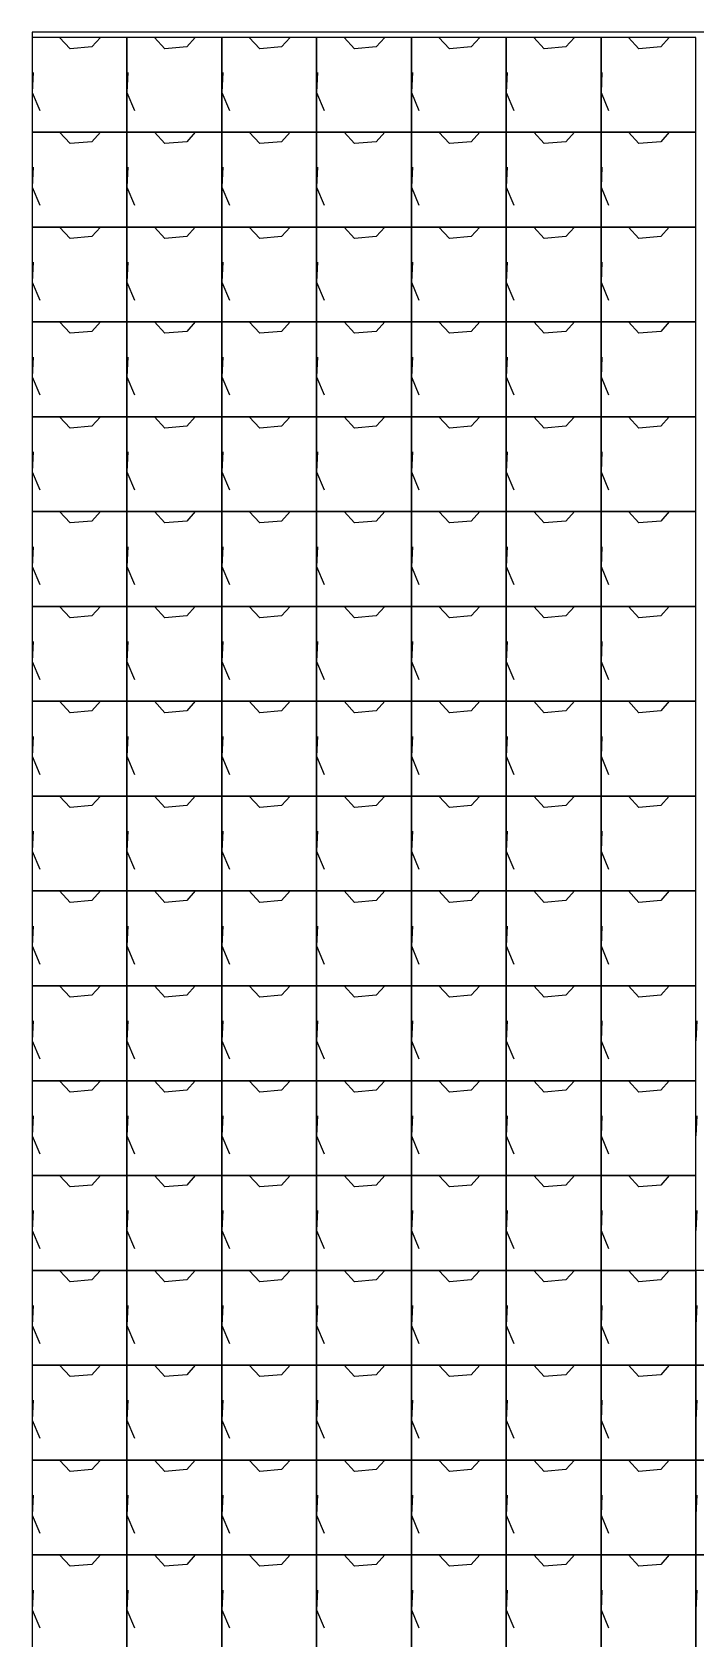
# Model space of a CAD drawing. Header units: inches. Extents: x 0 to 2763, y 0 to 1500.
# Drawn here: x 0 to 177.8, y 1069.7 to 1500 of the extents above; entities that cross this region are included whole.
import ezdxf

# ---------------------------------------------------------------- set-up
doc = ezdxf.new("R2010")
doc.units = ezdxf.units.IN
doc.header["$MEASUREMENT"] = 0

# ---------------------------------------------------------------- blocks, each defined once
blk = doc.blocks.new('*U1')
at = {"color": 254, "true_color": 0xfeeab9}
blk.add_lwpolyline([(-12.7, -12.7), (12.7, -12.7), (12.7, 12.7), (-12.7, 12.7), (-12.7, -12.7)], dxfattribs=at)
blk = doc.blocks.new('*U2')
at = {"color": 0, "linetype": 'ByBlock', "lineweight": -2, "transparency": 16777216}
for p in [(0, 1473.2), (25.4, 1473.2), (50.8, 1473.2), (76.2, 1473.2), (101.6, 1473.2), (127, 1473.2), (152.4, 1473.2), (0, 1447.8), (25.4, 1447.8), (50.8, 1447.8), (76.2, 1447.8), (101.6, 1447.8), (127, 1447.8), (152.4, 1447.8), (0, 1422.4), (25.4, 1422.4), (50.8, 1422.4), (76.2, 1422.4), (101.6, 1422.4), (127, 1422.4), (152.4, 1422.4), (0, 1397), (25.4, 1397), (50.8, 1397), (76.2, 1397), (101.6, 1397), (127, 1397), (152.4, 1397), (0, 1371.6), (25.4, 1371.6), (50.8, 1371.6), (76.2, 1371.6), (101.6, 1371.6), (127, 1371.6), (152.4, 1371.6), (0, 1346.2), (25.4, 1346.2), (50.8, 1346.2), (76.2, 1346.2), (101.6, 1346.2), (127, 1346.2), (152.4, 1346.2), (0, 1320.8), (25.4, 1320.8), (50.8, 1320.8), (76.2, 1320.8), (101.6, 1320.8), (127, 1320.8), (152.4, 1320.8), (0, 1295.4), (25.4, 1295.4), (50.8, 1295.4), (76.2, 1295.4), (101.6, 1295.4), (127, 1295.4), (152.4, 1295.4), (0, 1270), (25.4, 1270), (50.8, 1270), (76.2, 1270), (101.6, 1270), (127, 1270), (152.4, 1270), (0, 1244.6), (25.4, 1244.6), (50.8, 1244.6), (76.2, 1244.6), (101.6, 1244.6), (127, 1244.6), (152.4, 1244.6), (0, 1219.2), (25.4, 1219.2), (50.8, 1219.2), (76.2, 1219.2), (101.6, 1219.2), (127, 1219.2), (152.4, 1219.2), (0, 1193.8), (25.4, 1193.8), (50.8, 1193.8), (76.2, 1193.8), (101.6, 1193.8), (127, 1193.8), (152.4, 1193.8), (0, 1168.4), (25.4, 1168.4), (50.8, 1168.4), (76.2, 1168.4), (101.6, 1168.4), (127, 1168.4), (152.4, 1168.4), (0, 1143), (25.4, 1143), (50.8, 1143), (76.2, 1143), (101.6, 1143), (127, 1143), (152.4, 1143), (177.8, 1143), (0, 1117.6), (25.4, 1117.6), (50.8, 1117.6), (76.2, 1117.6), (101.6, 1117.6), (127, 1117.6), (152.4, 1117.6), (177.8, 1117.6), (0, 1092.2), (25.4, 1092.2), (50.8, 1092.2), (76.2, 1092.2), (101.6, 1092.2), (127, 1092.2), (152.4, 1092.2), (177.8, 1092.2), (0, 1066.8), (25.4, 1066.8), (50.8, 1066.8), (76.2, 1066.8), (101.6, 1066.8), (127, 1066.8), (152.4, 1066.8), (177.8, 1066.8)]:
    blk.add_blockref('*U1', p, dxfattribs=at)

msp = doc.modelspace()

# ---------------------------------------------------------------- linework, layer by layer
at = {"linetype": 'Continuous'}
for p, q in [((10.16, 1495.55), (7.37, 1498.6)), ((18.29, 1498.6), (16, 1496.06)), ((35.56, 1495.55), (32.77, 1498.6)), ((43.69, 1498.6), (41.4, 1496.06)), ((60.96, 1495.55), (58.17, 1498.6)), ((69.09, 1498.6), (66.8, 1496.06)), ((86.36, 1495.55), (83.57, 1498.6)), ((94.49, 1498.6), (92.2, 1496.06)), ((111.76, 1495.55), (108.97, 1498.6)), ((119.89, 1498.6), (117.6, 1496.06)), ((137.16, 1495.55), (134.37, 1498.6)), ((145.29, 1498.6), (143, 1496.06)), ((162.56, 1495.55), (159.77, 1498.6)), ((170.69, 1498.6), (168.4, 1496.06)), ((16, 1496.06), (10.16, 1495.55)), ((41.4, 1496.06), (35.56, 1495.55)), ((66.8, 1496.06), (60.96, 1495.55)), ((92.2, 1496.06), (86.36, 1495.55)), ((117.6, 1496.06), (111.76, 1495.55)), ((143, 1496.06), (137.16, 1495.55)), ((168.4, 1496.06), (162.56, 1495.55)), ((0.25, 1489.2), (0, 1483.87)), ((25.65, 1489.2), (25.4, 1483.87)), ((51.05, 1489.2), (50.8, 1483.87)), ((76.45, 1489.2), (76.2, 1483.87)), ((101.85, 1489.2), (101.6, 1483.87)), ((127.25, 1489.2), (127, 1483.87)), ((152.65, 1489.2), (152.4, 1483.87)), ((0, 1483.87), (2.03, 1479.04)), ((25.4, 1483.87), (27.43, 1479.04)), ((50.8, 1483.87), (52.83, 1479.04)), ((76.2, 1483.87), (78.23, 1479.04)), ((101.6, 1483.87), (103.63, 1479.04)), ((127, 1483.87), (129.03, 1479.04)), ((152.4, 1483.87), (154.43, 1479.04)), ((10.16, 1470.15), (7.37, 1473.2)), ((18.29, 1473.2), (16, 1470.66)), ((35.56, 1470.15), (32.77, 1473.2)), ((43.69, 1473.2), (41.4, 1470.66)), ((60.96, 1470.15), (58.17, 1473.2)), ((69.09, 1473.2), (66.8, 1470.66)), ((86.36, 1470.15), (83.57, 1473.2)), ((94.49, 1473.2), (92.2, 1470.66)), ((111.76, 1470.15), (108.97, 1473.2)), ((119.89, 1473.2), (117.6, 1470.66)), ((137.16, 1470.15), (134.37, 1473.2)), ((145.29, 1473.2), (143, 1470.66)), ((162.56, 1470.15), (159.77, 1473.2)), ((170.69, 1473.2), (168.4, 1470.66)), ((16, 1470.66), (10.16, 1470.15)), ((41.4, 1470.66), (35.56, 1470.15)), ((66.8, 1470.66), (60.96, 1470.15)), ((92.2, 1470.66), (86.36, 1470.15)), ((117.6, 1470.66), (111.76, 1470.15)), ((143, 1470.66), (137.16, 1470.15)), ((168.4, 1470.66), (162.56, 1470.15)), ((0.25, 1463.8), (0, 1458.47)), ((25.65, 1463.8), (25.4, 1458.47)), ((51.05, 1463.8), (50.8, 1458.47)), ((76.45, 1463.8), (76.2, 1458.47)), ((101.85, 1463.8), (101.6, 1458.47)), ((127.25, 1463.8), (127, 1458.47)), ((152.65, 1463.8), (152.4, 1458.47)), ((0, 1458.47), (2.03, 1453.64)), ((25.4, 1458.47), (27.43, 1453.64)), ((50.8, 1458.47), (52.83, 1453.64)), ((76.2, 1458.47), (78.23, 1453.64)), ((101.6, 1458.47), (103.63, 1453.64)), ((127, 1458.47), (129.03, 1453.64)), ((152.4, 1458.47), (154.43, 1453.64)), ((10.16, 1444.75), (7.37, 1447.8)), ((18.29, 1447.8), (16, 1445.26)), ((35.56, 1444.75), (32.77, 1447.8)), ((43.69, 1447.8), (41.4, 1445.26)), ((60.96, 1444.75), (58.17, 1447.8)), ((69.09, 1447.8), (66.8, 1445.26)), ((86.36, 1444.75), (83.57, 1447.8)), ((94.49, 1447.8), (92.2, 1445.26)), ((111.76, 1444.75), (108.97, 1447.8)), ((119.89, 1447.8), (117.6, 1445.26)), ((137.16, 1444.75), (134.37, 1447.8)), ((145.29, 1447.8), (143, 1445.26)), ((162.56, 1444.75), (159.77, 1447.8)), ((170.69, 1447.8), (168.4, 1445.26)), ((16, 1445.26), (10.16, 1444.75)), ((41.4, 1445.26), (35.56, 1444.75)), ((66.8, 1445.26), (60.96, 1444.75)), ((92.2, 1445.26), (86.36, 1444.75)), ((117.6, 1445.26), (111.76, 1444.75)), ((143, 1445.26), (137.16, 1444.75)), ((168.4, 1445.26), (162.56, 1444.75)), ((0.25, 1438.4), (0, 1433.07)), ((25.65, 1438.4), (25.4, 1433.07)), ((51.05, 1438.4), (50.8, 1433.07)), ((76.45, 1438.4), (76.2, 1433.07)), ((101.85, 1438.4), (101.6, 1433.07)), ((127.25, 1438.4), (127, 1433.07)), ((152.65, 1438.4), (152.4, 1433.07)), ((0, 1433.07), (2.03, 1428.24)), ((25.4, 1433.07), (27.43, 1428.24)), ((50.8, 1433.07), (52.83, 1428.24)), ((76.2, 1433.07), (78.23, 1428.24)), ((101.6, 1433.07), (103.63, 1428.24)), ((127, 1433.07), (129.03, 1428.24)), ((152.4, 1433.07), (154.43, 1428.24)), ((10.16, 1419.35), (7.37, 1422.4)), ((18.29, 1422.4), (16, 1419.86)), ((35.56, 1419.35), (32.77, 1422.4)), ((43.69, 1422.4), (41.4, 1419.86)), ((60.96, 1419.35), (58.17, 1422.4)), ((69.09, 1422.4), (66.8, 1419.86)), ((86.36, 1419.35), (83.57, 1422.4)), ((94.49, 1422.4), (92.2, 1419.86)), ((111.76, 1419.35), (108.97, 1422.4)), ((119.89, 1422.4), (117.6, 1419.86)), ((137.16, 1419.35), (134.37, 1422.4)), ((145.29, 1422.4), (143, 1419.86)), ((162.56, 1419.35), (159.77, 1422.4)), ((170.69, 1422.4), (168.4, 1419.86)), ((16, 1419.86), (10.16, 1419.35)), ((41.4, 1419.86), (35.56, 1419.35)), ((66.8, 1419.86), (60.96, 1419.35)), ((92.2, 1419.86), (86.36, 1419.35)), ((117.6, 1419.86), (111.76, 1419.35)), ((143, 1419.86), (137.16, 1419.35)), ((168.4, 1419.86), (162.56, 1419.35)), ((0.25, 1413), (0, 1407.67)), ((25.65, 1413), (25.4, 1407.67)), ((51.05, 1413), (50.8, 1407.67)), ((76.45, 1413), (76.2, 1407.67)), ((101.85, 1413), (101.6, 1407.67)), ((127.25, 1413), (127, 1407.67)), ((152.65, 1413), (152.4, 1407.67)), ((0, 1407.67), (2.03, 1402.84)), ((25.4, 1407.67), (27.43, 1402.84)), ((50.8, 1407.67), (52.83, 1402.84)), ((76.2, 1407.67), (78.23, 1402.84)), ((101.6, 1407.67), (103.63, 1402.84)), ((127, 1407.67), (129.03, 1402.84)), ((152.4, 1407.67), (154.43, 1402.84)), ((10.16, 1393.95), (7.37, 1397)), ((16, 1394.46), (10.16, 1393.95)), ((18.29, 1397), (16, 1394.46)), ((35.56, 1393.95), (32.77, 1397)), ((41.4, 1394.46), (35.56, 1393.95)), ((43.69, 1397), (41.4, 1394.46)), ((60.96, 1393.95), (58.17, 1397)), ((66.8, 1394.46), (60.96, 1393.95)), ((69.09, 1397), (66.8, 1394.46)), ((86.36, 1393.95), (83.57, 1397)), ((92.2, 1394.46), (86.36, 1393.95)), ((94.49, 1397), (92.2, 1394.46)), ((111.76, 1393.95), (108.97, 1397)), ((117.6, 1394.46), (111.76, 1393.95)), ((119.89, 1397), (117.6, 1394.46)), ((137.16, 1393.95), (134.37, 1397)), ((143, 1394.46), (137.16, 1393.95)), ((145.29, 1397), (143, 1394.46)), ((162.56, 1393.95), (159.77, 1397)), ((168.4, 1394.46), (162.56, 1393.95)), ((170.69, 1397), (168.4, 1394.46)), ((0.25, 1387.6), (0, 1382.27)), ((25.65, 1387.6), (25.4, 1382.27)), ((51.05, 1387.6), (50.8, 1382.27)), ((76.45, 1387.6), (76.2, 1382.27)), ((101.85, 1387.6), (101.6, 1382.27)), ((127.25, 1387.6), (127, 1382.27)), ((152.65, 1387.6), (152.4, 1382.27)), ((0, 1382.27), (2.03, 1377.44)), ((25.4, 1382.27), (27.43, 1377.44)), ((50.8, 1382.27), (52.83, 1377.44)), ((76.2, 1382.27), (78.23, 1377.44)), ((101.6, 1382.27), (103.63, 1377.44)), ((127, 1382.27), (129.03, 1377.44)), ((152.4, 1382.27), (154.43, 1377.44)), ((10.16, 1368.55), (7.37, 1371.6)), ((16, 1369.06), (10.16, 1368.55)), ((18.29, 1371.6), (16, 1369.06)), ((35.56, 1368.55), (32.77, 1371.6)), ((41.4, 1369.06), (35.56, 1368.55)), ((43.69, 1371.6), (41.4, 1369.06)), ((60.96, 1368.55), (58.17, 1371.6)), ((66.8, 1369.06), (60.96, 1368.55)), ((69.09, 1371.6), (66.8, 1369.06)), ((86.36, 1368.55), (83.57, 1371.6)), ((92.2, 1369.06), (86.36, 1368.55)), ((94.49, 1371.6), (92.2, 1369.06)), ((111.76, 1368.55), (108.97, 1371.6)), ((117.6, 1369.06), (111.76, 1368.55)), ((119.89, 1371.6), (117.6, 1369.06)), ((137.16, 1368.55), (134.37, 1371.6)), ((143, 1369.06), (137.16, 1368.55)), ((145.29, 1371.6), (143, 1369.06)), ((162.56, 1368.55), (159.77, 1371.6)), ((168.4, 1369.06), (162.56, 1368.55)), ((170.69, 1371.6), (168.4, 1369.06)), ((0.25, 1362.2), (0, 1356.87)), ((25.65, 1362.2), (25.4, 1356.87)), ((51.05, 1362.2), (50.8, 1356.87)), ((76.45, 1362.2), (76.2, 1356.87)), ((101.85, 1362.2), (101.6, 1356.87)), ((127.25, 1362.2), (127, 1356.87)), ((152.65, 1362.2), (152.4, 1356.87)), ((0, 1356.87), (2.03, 1352.04)), ((25.4, 1356.87), (27.43, 1352.04)), ((50.8, 1356.87), (52.83, 1352.04)), ((76.2, 1356.87), (78.23, 1352.04)), ((101.6, 1356.87), (103.63, 1352.04)), ((127, 1356.87), (129.03, 1352.04)), ((152.4, 1356.87), (154.43, 1352.04)), ((10.16, 1343.15), (7.37, 1346.2)), ((16, 1343.66), (10.16, 1343.15)), ((18.29, 1346.2), (16, 1343.66)), ((35.56, 1343.15), (32.77, 1346.2)), ((41.4, 1343.66), (35.56, 1343.15)), ((43.69, 1346.2), (41.4, 1343.66)), ((60.96, 1343.15), (58.17, 1346.2)), ((66.8, 1343.66), (60.96, 1343.15)), ((69.09, 1346.2), (66.8, 1343.66)), ((86.36, 1343.15), (83.57, 1346.2)), ((92.2, 1343.66), (86.36, 1343.15)), ((94.49, 1346.2), (92.2, 1343.66)), ((111.76, 1343.15), (108.97, 1346.2)), ((117.6, 1343.66), (111.76, 1343.15)), ((119.89, 1346.2), (117.6, 1343.66)), ((137.16, 1343.15), (134.37, 1346.2)), ((143, 1343.66), (137.16, 1343.15)), ((145.29, 1346.2), (143, 1343.66)), ((162.56, 1343.15), (159.77, 1346.2)), ((168.4, 1343.66), (162.56, 1343.15)), ((170.69, 1346.2), (168.4, 1343.66)), ((0.25, 1336.8), (0, 1331.47)), ((25.65, 1336.8), (25.4, 1331.47)), ((51.05, 1336.8), (50.8, 1331.47)), ((76.45, 1336.8), (76.2, 1331.47)), ((101.85, 1336.8), (101.6, 1331.47)), ((127.25, 1336.8), (127, 1331.47)), ((152.65, 1336.8), (152.4, 1331.47)), ((0, 1331.47), (2.03, 1326.64)), ((25.4, 1331.47), (27.43, 1326.64)), ((50.8, 1331.47), (52.83, 1326.64)), ((76.2, 1331.47), (78.23, 1326.64)), ((101.6, 1331.47), (103.63, 1326.64)), ((127, 1331.47), (129.03, 1326.64)), ((152.4, 1331.47), (154.43, 1326.64)), ((10.16, 1317.75), (7.37, 1320.8)), ((16, 1318.26), (10.16, 1317.75)), ((18.29, 1320.8), (16, 1318.26)), ((35.56, 1317.75), (32.77, 1320.8)), ((41.4, 1318.26), (35.56, 1317.75)), ((43.69, 1320.8), (41.4, 1318.26)), ((60.96, 1317.75), (58.17, 1320.8)), ((66.8, 1318.26), (60.96, 1317.75)), ((69.09, 1320.8), (66.8, 1318.26)), ((86.36, 1317.75), (83.57, 1320.8)), ((92.2, 1318.26), (86.36, 1317.75)), ((94.49, 1320.8), (92.2, 1318.26)), ((111.76, 1317.75), (108.97, 1320.8)), ((117.6, 1318.26), (111.76, 1317.75)), ((119.89, 1320.8), (117.6, 1318.26)), ((137.16, 1317.75), (134.37, 1320.8)), ((143, 1318.26), (137.16, 1317.75)), ((145.29, 1320.8), (143, 1318.26)), ((162.56, 1317.75), (159.77, 1320.8)), ((168.4, 1318.26), (162.56, 1317.75)), ((170.69, 1320.8), (168.4, 1318.26)), ((0.25, 1311.4), (0, 1306.07)), ((25.65, 1311.4), (25.4, 1306.07)), ((51.05, 1311.4), (50.8, 1306.07)), ((76.45, 1311.4), (76.2, 1306.07)), ((101.85, 1311.4), (101.6, 1306.07)), ((127.25, 1311.4), (127, 1306.07)), ((152.65, 1311.4), (152.4, 1306.07)), ((0, 1306.07), (2.03, 1301.24)), ((25.4, 1306.07), (27.43, 1301.24)), ((50.8, 1306.07), (52.83, 1301.24)), ((76.2, 1306.07), (78.23, 1301.24)), ((101.6, 1306.07), (103.63, 1301.24)), ((127, 1306.07), (129.03, 1301.24)), ((152.4, 1306.07), (154.43, 1301.24)), ((10.16, 1292.35), (7.37, 1295.4)), ((18.29, 1295.4), (16, 1292.86)), ((35.56, 1292.35), (32.77, 1295.4)), ((43.69, 1295.4), (41.4, 1292.86)), ((60.96, 1292.35), (58.17, 1295.4)), ((69.09, 1295.4), (66.8, 1292.86)), ((86.36, 1292.35), (83.57, 1295.4)), ((94.49, 1295.4), (92.2, 1292.86)), ((111.76, 1292.35), (108.97, 1295.4)), ((119.89, 1295.4), (117.6, 1292.86)), ((137.16, 1292.35), (134.37, 1295.4)), ((145.29, 1295.4), (143, 1292.86)), ((162.56, 1292.35), (159.77, 1295.4)), ((170.69, 1295.4), (168.4, 1292.86)), ((16, 1292.86), (10.16, 1292.35)), ((41.4, 1292.86), (35.56, 1292.35)), ((66.8, 1292.86), (60.96, 1292.35)), ((92.2, 1292.86), (86.36, 1292.35)), ((117.6, 1292.86), (111.76, 1292.35)), ((143, 1292.86), (137.16, 1292.35)), ((168.4, 1292.86), (162.56, 1292.35)), ((0.25, 1286), (0, 1280.67)), ((25.65, 1286), (25.4, 1280.67)), ((51.05, 1286), (50.8, 1280.67)), ((76.45, 1286), (76.2, 1280.67)), ((101.85, 1286), (101.6, 1280.67)), ((127.25, 1286), (127, 1280.67)), ((152.65, 1286), (152.4, 1280.67)), ((0, 1280.67), (2.03, 1275.84)), ((25.4, 1280.67), (27.43, 1275.84)), ((50.8, 1280.67), (52.83, 1275.84)), ((76.2, 1280.67), (78.23, 1275.84)), ((101.6, 1280.67), (103.63, 1275.84)), ((127, 1280.67), (129.03, 1275.84)), ((152.4, 1280.67), (154.43, 1275.84)), ((10.16, 1266.95), (7.37, 1270)), ((18.29, 1270), (16, 1267.46)), ((35.56, 1266.95), (32.77, 1270)), ((43.69, 1270), (41.4, 1267.46)), ((60.96, 1266.95), (58.17, 1270)), ((69.09, 1270), (66.8, 1267.46)), ((86.36, 1266.95), (83.57, 1270)), ((94.49, 1270), (92.2, 1267.46)), ((111.76, 1266.95), (108.97, 1270)), ((119.89, 1270), (117.6, 1267.46)), ((137.16, 1266.95), (134.37, 1270)), ((145.29, 1270), (143, 1267.46)), ((162.56, 1266.95), (159.77, 1270)), ((170.69, 1270), (168.4, 1267.46)), ((16, 1267.46), (10.16, 1266.95)), ((41.4, 1267.46), (35.56, 1266.95)), ((66.8, 1267.46), (60.96, 1266.95)), ((92.2, 1267.46), (86.36, 1266.95)), ((117.6, 1267.46), (111.76, 1266.95)), ((143, 1267.46), (137.16, 1266.95)), ((168.4, 1267.46), (162.56, 1266.95)), ((0.25, 1260.6), (0, 1255.27)), ((25.65, 1260.6), (25.4, 1255.27)), ((51.05, 1260.6), (50.8, 1255.27)), ((76.45, 1260.6), (76.2, 1255.27)), ((101.85, 1260.6), (101.6, 1255.27)), ((127.25, 1260.6), (127, 1255.27)), ((152.65, 1260.6), (152.4, 1255.27)), ((0, 1255.27), (2.03, 1250.44)), ((25.4, 1255.27), (27.43, 1250.44)), ((50.8, 1255.27), (52.83, 1250.44)), ((76.2, 1255.27), (78.23, 1250.44)), ((101.6, 1255.27), (103.63, 1250.44)), ((127, 1255.27), (129.03, 1250.44)), ((152.4, 1255.27), (154.43, 1250.44)), ((10.16, 1241.55), (7.37, 1244.6)), ((18.29, 1244.6), (16, 1242.06)), ((35.56, 1241.55), (32.77, 1244.6)), ((43.69, 1244.6), (41.4, 1242.06)), ((60.96, 1241.55), (58.17, 1244.6)), ((69.09, 1244.6), (66.8, 1242.06)), ((86.36, 1241.55), (83.57, 1244.6)), ((94.49, 1244.6), (92.2, 1242.06)), ((111.76, 1241.55), (108.97, 1244.6)), ((119.89, 1244.6), (117.6, 1242.06)), ((137.16, 1241.55), (134.37, 1244.6)), ((145.29, 1244.6), (143, 1242.06)), ((162.56, 1241.55), (159.77, 1244.6)), ((170.69, 1244.6), (168.4, 1242.06)), ((16, 1242.06), (10.16, 1241.55)), ((41.4, 1242.06), (35.56, 1241.55)), ((66.8, 1242.06), (60.96, 1241.55)), ((92.2, 1242.06), (86.36, 1241.55)), ((117.6, 1242.06), (111.76, 1241.55)), ((143, 1242.06), (137.16, 1241.55)), ((168.4, 1242.06), (162.56, 1241.55)), ((0.25, 1235.2), (0, 1229.87)), ((25.65, 1235.2), (25.4, 1229.87)), ((51.05, 1235.2), (50.8, 1229.87)), ((76.45, 1235.2), (76.2, 1229.87)), ((101.85, 1235.2), (101.6, 1229.87)), ((127.25, 1235.2), (127, 1229.87)), ((152.65, 1235.2), (152.4, 1229.87)), ((178.05, 1235.2), (177.8, 1229.87)), ((0, 1229.87), (2.03, 1225.04)), ((25.4, 1229.87), (27.43, 1225.04)), ((50.8, 1229.87), (52.83, 1225.04)), ((76.2, 1229.87), (78.23, 1225.04)), ((101.6, 1229.87), (103.63, 1225.04)), ((127, 1229.87), (129.03, 1225.04)), ((152.4, 1229.87), (154.43, 1225.04)), ((10.16, 1216.15), (7.37, 1219.2)), ((18.29, 1219.2), (16, 1216.66)), ((35.56, 1216.15), (32.77, 1219.2)), ((43.69, 1219.2), (41.4, 1216.66)), ((60.96, 1216.15), (58.17, 1219.2)), ((69.09, 1219.2), (66.8, 1216.66)), ((86.36, 1216.15), (83.57, 1219.2)), ((94.49, 1219.2), (92.2, 1216.66)), ((111.76, 1216.15), (108.97, 1219.2)), ((119.89, 1219.2), (117.6, 1216.66)), ((137.16, 1216.15), (134.37, 1219.2)), ((145.29, 1219.2), (143, 1216.66)), ((162.56, 1216.15), (159.77, 1219.2)), ((170.69, 1219.2), (168.4, 1216.66)), ((16, 1216.66), (10.16, 1216.15)), ((41.4, 1216.66), (35.56, 1216.15)), ((66.8, 1216.66), (60.96, 1216.15)), ((92.2, 1216.66), (86.36, 1216.15)), ((117.6, 1216.66), (111.76, 1216.15)), ((143, 1216.66), (137.16, 1216.15)), ((168.4, 1216.66), (162.56, 1216.15)), ((0.25, 1209.8), (0, 1204.47)), ((25.65, 1209.8), (25.4, 1204.47)), ((51.05, 1209.8), (50.8, 1204.47)), ((76.45, 1209.8), (76.2, 1204.47)), ((101.85, 1209.8), (101.6, 1204.47)), ((127.25, 1209.8), (127, 1204.47)), ((152.65, 1209.8), (152.4, 1204.47)), ((178.05, 1209.8), (177.8, 1204.47)), ((0, 1204.47), (2.03, 1199.64)), ((25.4, 1204.47), (27.43, 1199.64)), ((50.8, 1204.47), (52.83, 1199.64)), ((76.2, 1204.47), (78.23, 1199.64)), ((101.6, 1204.47), (103.63, 1199.64)), ((127, 1204.47), (129.03, 1199.64)), ((152.4, 1204.47), (154.43, 1199.64)), ((10.16, 1190.75), (7.37, 1193.8)), ((18.29, 1193.8), (16, 1191.26)), ((35.56, 1190.75), (32.77, 1193.8)), ((43.69, 1193.8), (41.4, 1191.26)), ((60.96, 1190.75), (58.17, 1193.8)), ((69.09, 1193.8), (66.8, 1191.26)), ((86.36, 1190.75), (83.57, 1193.8)), ((94.49, 1193.8), (92.2, 1191.26)), ((111.76, 1190.75), (108.97, 1193.8)), ((119.89, 1193.8), (117.6, 1191.26)), ((137.16, 1190.75), (134.37, 1193.8)), ((145.29, 1193.8), (143, 1191.26)), ((162.56, 1190.75), (159.77, 1193.8)), ((170.69, 1193.8), (168.4, 1191.26)), ((16, 1191.26), (10.16, 1190.75)), ((41.4, 1191.26), (35.56, 1190.75)), ((66.8, 1191.26), (60.96, 1190.75)), ((92.2, 1191.26), (86.36, 1190.75)), ((117.6, 1191.26), (111.76, 1190.75)), ((143, 1191.26), (137.16, 1190.75)), ((168.4, 1191.26), (162.56, 1190.75)), ((0.25, 1184.4), (0, 1179.07)), ((25.65, 1184.4), (25.4, 1179.07)), ((51.05, 1184.4), (50.8, 1179.07)), ((76.45, 1184.4), (76.2, 1179.07)), ((101.85, 1184.4), (101.6, 1179.07)), ((127.25, 1184.4), (127, 1179.07)), ((152.65, 1184.4), (152.4, 1179.07)), ((178.05, 1184.4), (177.8, 1179.07)), ((0, 1179.07), (2.03, 1174.24)), ((25.4, 1179.07), (27.43, 1174.24)), ((50.8, 1179.07), (52.83, 1174.24)), ((76.2, 1179.07), (78.23, 1174.24)), ((101.6, 1179.07), (103.63, 1174.24)), ((127, 1179.07), (129.03, 1174.24)), ((152.4, 1179.07), (154.43, 1174.24)), ((10.16, 1165.35), (7.37, 1168.4)), ((18.29, 1168.4), (16, 1165.86)), ((35.56, 1165.35), (32.77, 1168.4)), ((43.69, 1168.4), (41.4, 1165.86)), ((60.96, 1165.35), (58.17, 1168.4)), ((69.09, 1168.4), (66.8, 1165.86)), ((86.36, 1165.35), (83.57, 1168.4)), ((94.49, 1168.4), (92.2, 1165.86)), ((111.76, 1165.35), (108.97, 1168.4)), ((119.89, 1168.4), (117.6, 1165.86)), ((137.16, 1165.35), (134.37, 1168.4)), ((145.29, 1168.4), (143, 1165.86)), ((162.56, 1165.35), (159.77, 1168.4)), ((170.69, 1168.4), (168.4, 1165.86)), ((16, 1165.86), (10.16, 1165.35)), ((41.4, 1165.86), (35.56, 1165.35)), ((66.8, 1165.86), (60.96, 1165.35)), ((92.2, 1165.86), (86.36, 1165.35)), ((117.6, 1165.86), (111.76, 1165.35)), ((143, 1165.86), (137.16, 1165.35)), ((168.4, 1165.86), (162.56, 1165.35)), ((0.25, 1159), (0, 1153.67)), ((25.65, 1159), (25.4, 1153.67)), ((51.05, 1159), (50.8, 1153.67)), ((76.45, 1159), (76.2, 1153.67)), ((101.85, 1159), (101.6, 1153.67)), ((127.25, 1159), (127, 1153.67)), ((152.65, 1159), (152.4, 1153.67)), ((178.05, 1159), (177.8, 1153.67)), ((0, 1153.67), (2.03, 1148.84)), ((25.4, 1153.67), (27.43, 1148.84)), ((50.8, 1153.67), (52.83, 1148.84)), ((76.2, 1153.67), (78.23, 1148.84)), ((101.6, 1153.67), (103.63, 1148.84)), ((127, 1153.67), (129.03, 1148.84)), ((152.4, 1153.67), (154.43, 1148.84)), ((10.16, 1139.95), (7.37, 1143)), ((16, 1140.46), (10.16, 1139.95)), ((18.29, 1143), (16, 1140.46)), ((35.56, 1139.95), (32.77, 1143)), ((41.4, 1140.46), (35.56, 1139.95)), ((43.69, 1143), (41.4, 1140.46)), ((60.96, 1139.95), (58.17, 1143)), ((66.8, 1140.46), (60.96, 1139.95)), ((69.09, 1143), (66.8, 1140.46)), ((86.36, 1139.95), (83.57, 1143)), ((92.2, 1140.46), (86.36, 1139.95)), ((94.49, 1143), (92.2, 1140.46)), ((111.76, 1139.95), (108.97, 1143)), ((117.6, 1140.46), (111.76, 1139.95)), ((119.89, 1143), (117.6, 1140.46)), ((137.16, 1139.95), (134.37, 1143)), ((143, 1140.46), (137.16, 1139.95)), ((145.29, 1143), (143, 1140.46)), ((162.56, 1139.95), (159.77, 1143)), ((168.4, 1140.46), (162.56, 1139.95)), ((170.69, 1143), (168.4, 1140.46)), ((0.25, 1133.6), (0, 1128.27)), ((25.65, 1133.6), (25.4, 1128.27)), ((51.05, 1133.6), (50.8, 1128.27)), ((76.45, 1133.6), (76.2, 1128.27)), ((101.85, 1133.6), (101.6, 1128.27)), ((127.25, 1133.6), (127, 1128.27)), ((152.65, 1133.6), (152.4, 1128.27)), ((178.05, 1133.6), (177.8, 1128.27)), ((0, 1128.27), (2.03, 1123.44)), ((25.4, 1128.27), (27.43, 1123.44)), ((50.8, 1128.27), (52.83, 1123.44)), ((76.2, 1128.27), (78.23, 1123.44)), ((101.6, 1128.27), (103.63, 1123.44)), ((127, 1128.27), (129.03, 1123.44)), ((152.4, 1128.27), (154.43, 1123.44)), ((10.16, 1114.55), (7.37, 1117.6)), ((16, 1115.06), (10.16, 1114.55)), ((18.29, 1117.6), (16, 1115.06)), ((35.56, 1114.55), (32.77, 1117.6)), ((41.4, 1115.06), (35.56, 1114.55)), ((43.69, 1117.6), (41.4, 1115.06)), ((60.96, 1114.55), (58.17, 1117.6)), ((66.8, 1115.06), (60.96, 1114.55)), ((69.09, 1117.6), (66.8, 1115.06)), ((86.36, 1114.55), (83.57, 1117.6)), ((92.2, 1115.06), (86.36, 1114.55)), ((94.49, 1117.6), (92.2, 1115.06)), ((111.76, 1114.55), (108.97, 1117.6)), ((117.6, 1115.06), (111.76, 1114.55)), ((119.89, 1117.6), (117.6, 1115.06)), ((137.16, 1114.55), (134.37, 1117.6)), ((143, 1115.06), (137.16, 1114.55)), ((145.29, 1117.6), (143, 1115.06)), ((162.56, 1114.55), (159.77, 1117.6)), ((168.4, 1115.06), (162.56, 1114.55)), ((170.69, 1117.6), (168.4, 1115.06)), ((0.25, 1108.2), (0, 1102.87)), ((25.65, 1108.2), (25.4, 1102.87)), ((51.05, 1108.2), (50.8, 1102.87)), ((76.45, 1108.2), (76.2, 1102.87)), ((101.85, 1108.2), (101.6, 1102.87)), ((127.25, 1108.2), (127, 1102.87)), ((152.65, 1108.2), (152.4, 1102.87)), ((178.05, 1108.2), (177.8, 1102.87)), ((0, 1102.87), (2.03, 1098.04)), ((25.4, 1102.87), (27.43, 1098.04)), ((50.8, 1102.87), (52.83, 1098.04)), ((76.2, 1102.87), (78.23, 1098.04)), ((101.6, 1102.87), (103.63, 1098.04)), ((127, 1102.87), (129.03, 1098.04)), ((152.4, 1102.87), (154.43, 1098.04)), ((10.16, 1089.15), (7.37, 1092.2)), ((16, 1089.66), (10.16, 1089.15)), ((18.29, 1092.2), (16, 1089.66)), ((35.56, 1089.15), (32.77, 1092.2)), ((41.4, 1089.66), (35.56, 1089.15)), ((43.69, 1092.2), (41.4, 1089.66)), ((60.96, 1089.15), (58.17, 1092.2)), ((66.8, 1089.66), (60.96, 1089.15)), ((69.09, 1092.2), (66.8, 1089.66)), ((86.36, 1089.15), (83.57, 1092.2)), ((92.2, 1089.66), (86.36, 1089.15)), ((94.49, 1092.2), (92.2, 1089.66)), ((111.76, 1089.15), (108.97, 1092.2)), ((117.6, 1089.66), (111.76, 1089.15)), ((119.89, 1092.2), (117.6, 1089.66)), ((137.16, 1089.15), (134.37, 1092.2)), ((143, 1089.66), (137.16, 1089.15)), ((145.29, 1092.2), (143, 1089.66)), ((162.56, 1089.15), (159.77, 1092.2)), ((168.4, 1089.66), (162.56, 1089.15)), ((170.69, 1092.2), (168.4, 1089.66)), ((0.25, 1082.8), (0, 1077.47)), ((25.65, 1082.8), (25.4, 1077.47)), ((51.05, 1082.8), (50.8, 1077.47)), ((76.45, 1082.8), (76.2, 1077.47)), ((101.85, 1082.8), (101.6, 1077.47)), ((127.25, 1082.8), (127, 1077.47)), ((152.65, 1082.8), (152.4, 1077.47)), ((178.05, 1082.8), (177.8, 1077.47)), ((0, 1077.47), (2.03, 1072.64)), ((25.4, 1077.47), (27.43, 1072.64)), ((50.8, 1077.47), (52.83, 1072.64)), ((76.2, 1077.47), (78.23, 1072.64)), ((101.6, 1077.47), (103.63, 1072.64)), ((127, 1077.47), (129.03, 1072.64)), ((152.4, 1077.47), (154.43, 1072.64))]:
    msp.add_line(p, q, dxfattribs=at)
msp.add_lwpolyline([(0, 0), (1500, 0), (1500, 1500), (0, 1500)], close=True)

# ---------------------------------------------------------------- block references
msp.add_blockref('*U2', (12.7, 12.7))

doc.saveas('drawing.dxf')
